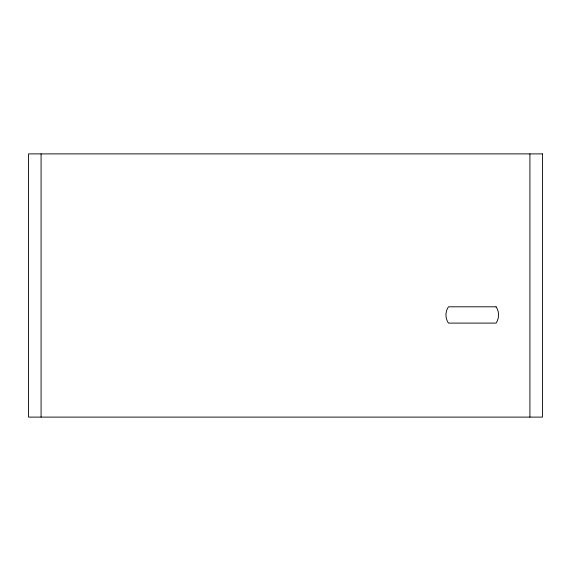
<?xml version="1.0" encoding="UTF-8"?>
<svg xmlns="http://www.w3.org/2000/svg" width="571" height="571" viewBox="0 0 571 571"><rect width="100%" height="100%" fill="white"/><g stroke="black" fill="none" stroke-linecap="round" stroke-linejoin="round"><path stroke-width="0.86" d="M529.917 153.892L529.917 417.108M41.083 153.892L41.083 417.108M542.45 153.892L28.55 153.892L28.55 417.108L542.45 417.108L542.45 153.892M496.071 306.805L448.442 306.805A14.489 14.489 0 0 0 448.442 323.1L496.071 323.1A14.489 14.489 0 0 0 496.071 306.805"/></g></svg>
